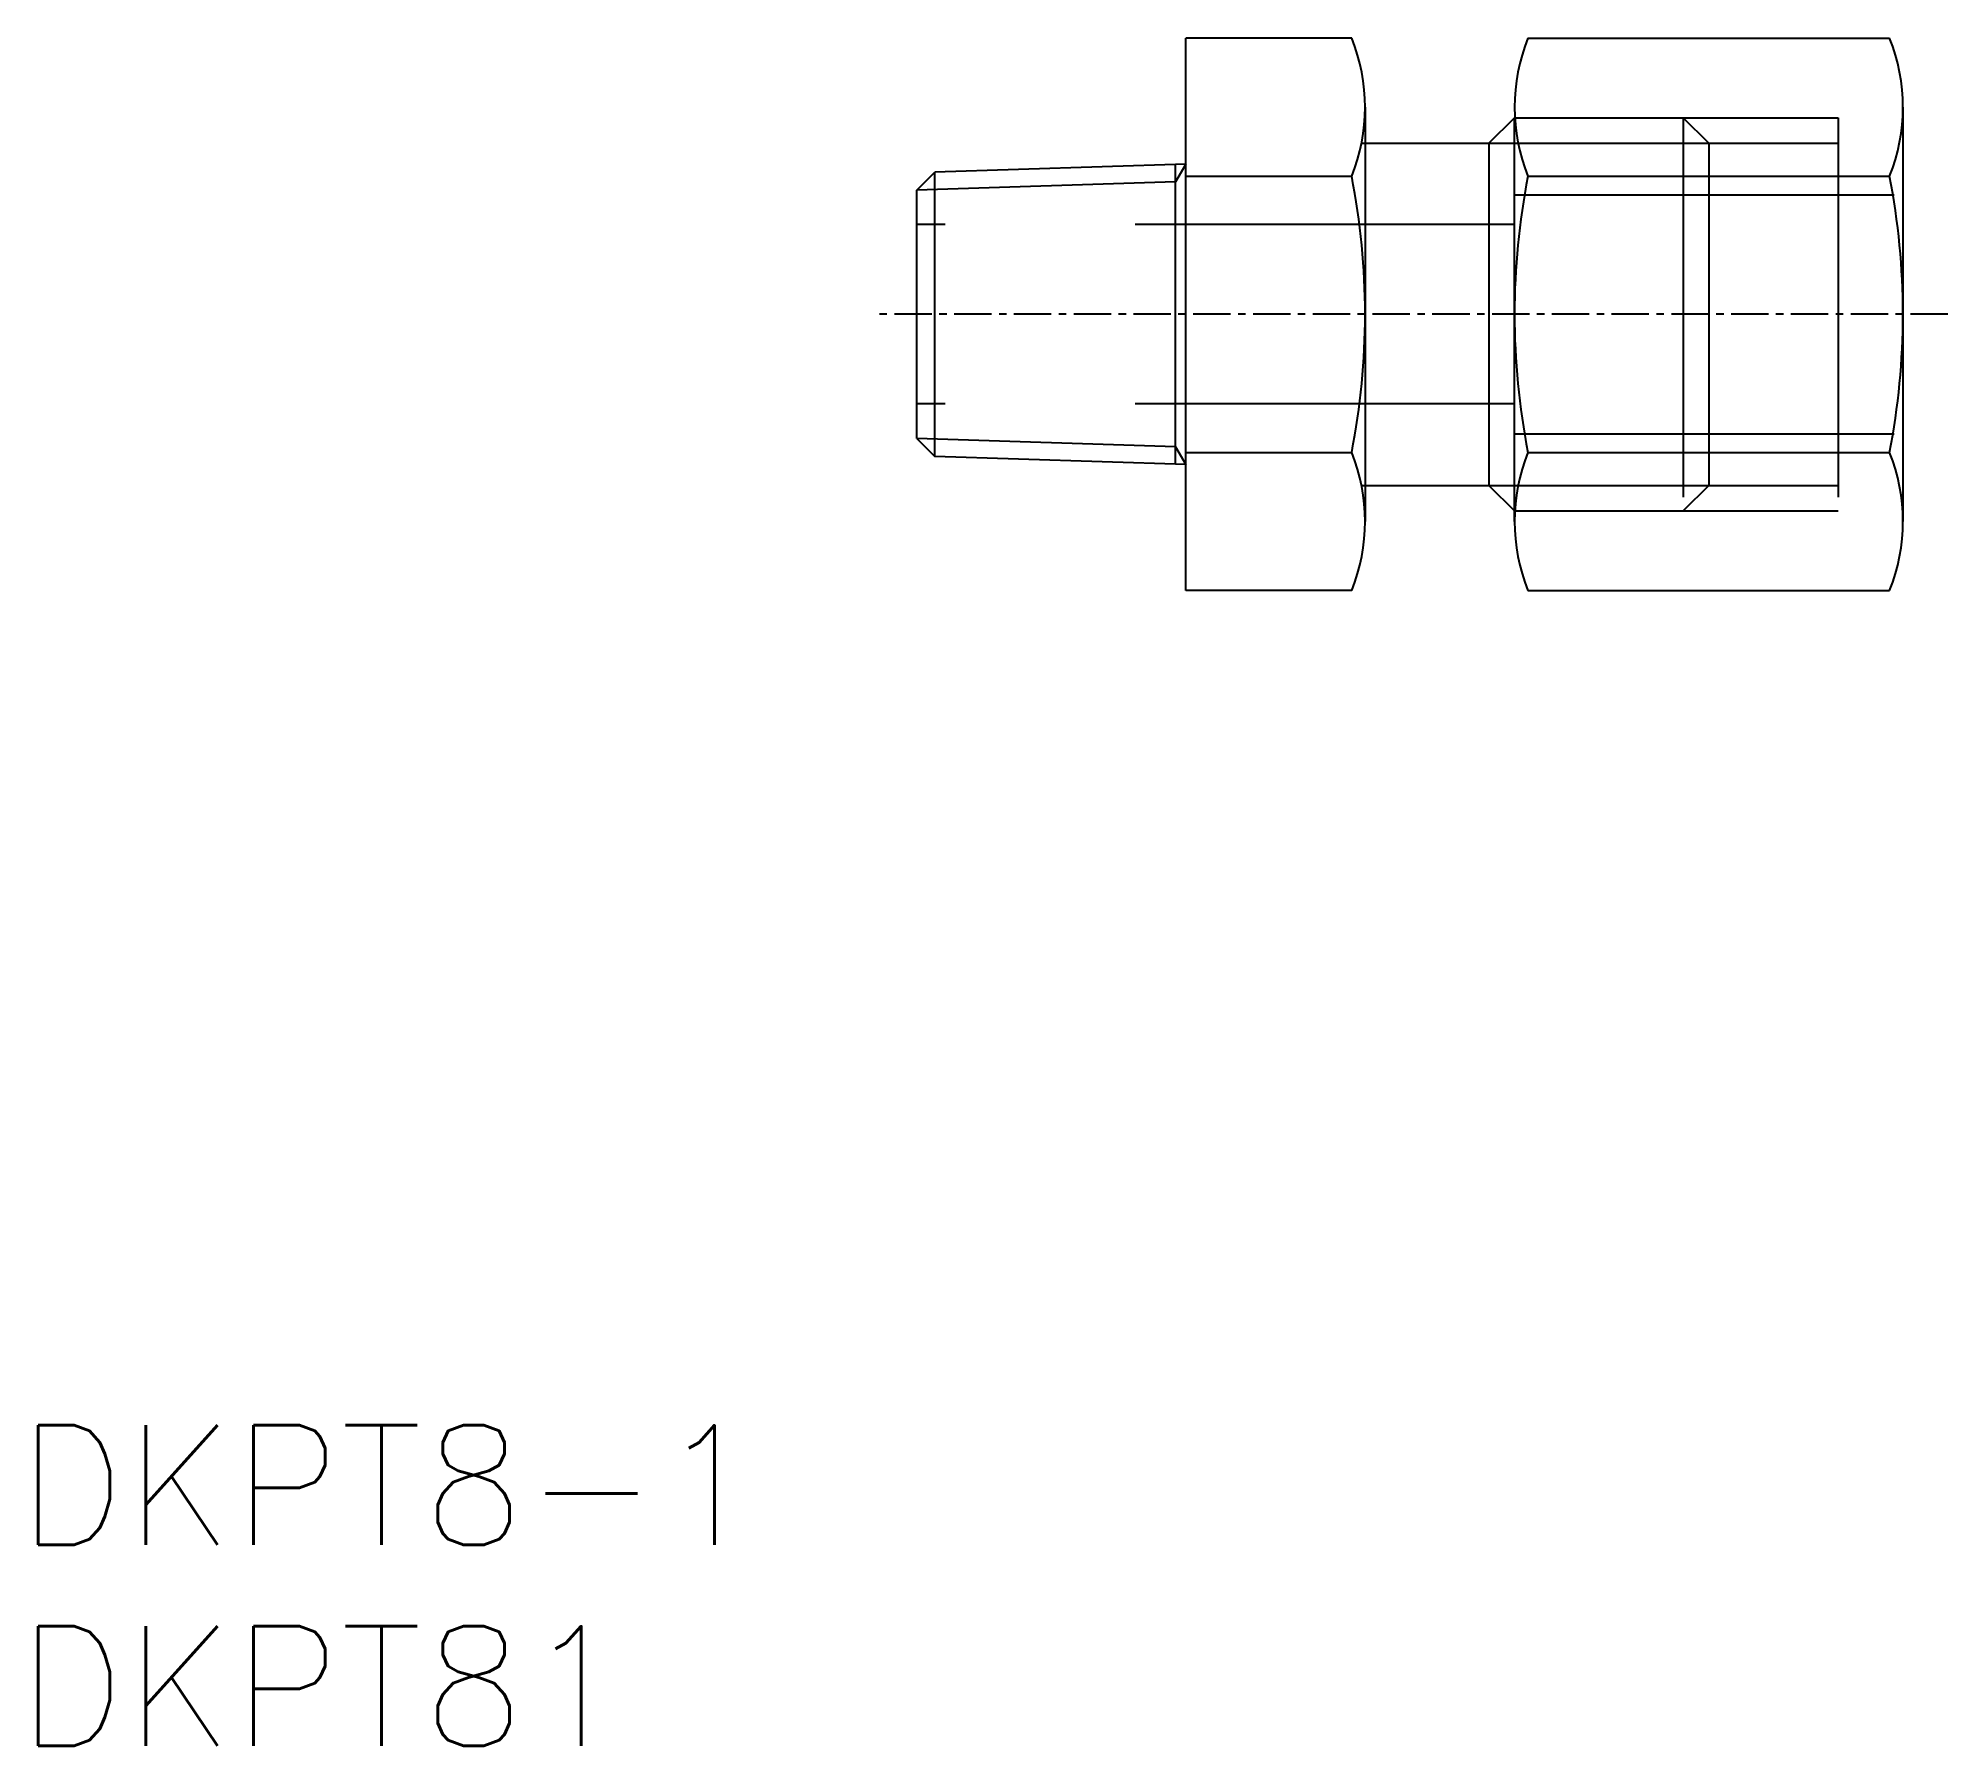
# Model space of a CAD drawing. Extents: x 942.8 to 1006.7, y 838.6 to 895.8.
import ezdxf

# ---------------------------------------------------------------- set-up
doc = ezdxf.new("R2010")
doc.units = 0
doc.linetypes.add('CENTER', pattern=[2, 1.25, -0.25, 0.25, -0.25])
doc.linetypes.add('DASHED', pattern=[19.05, 12.7, -6.35])
doc.layers.get('0').update_dxf_attribs({"linetype": 'CONTINUOUS'})
doc.layers.add('CENTER', color=1, linetype='CENTER')
doc.styles.get("Standard").update_dxf_attribs({"font": 'txt.shx'})

msp = doc.modelspace()

# ---------------------------------------------------------------- linework, layer by layer
for p, q in [((981.219, 877.285), (981.219, 895.761)), ((986.771, 895.761), (981.219, 895.761)), ((992.668, 895.761), (1004.771, 895.761)), ((987.219, 893.451), (987.219, 879.595)), ((1005.219, 893.451), (1005.219, 886.523)), ((991.363, 892.246), (992.219, 893.102)), ((992.219, 886.523), (992.219, 893.102)), ((987.1, 892.246), (991.363, 892.246)), ((991.363, 892.246), (991.363, 880.801)), ((981.219, 891.544), (972.819, 891.282)), ((980.878, 881.513), (980.878, 891.534)), ((972.219, 890.682), (972.819, 891.282)), ((972.819, 881.764), (972.819, 891.282)), ((981.219, 891.142), (986.771, 891.142)), ((992.668, 891.142), (1004.771, 891.142)), ((972.219, 882.364), (972.219, 890.682)), ((992.219, 879.595), (992.219, 886.523)), ((1005.219, 886.523), (1005.219, 879.595)), ((972.219, 882.364), (972.819, 881.764)), ((981.219, 881.904), (986.771, 881.904)), ((992.668, 881.904), (1004.771, 881.904)), ((981.219, 881.502), (972.819, 881.764)), ((987.1, 880.801), (991.363, 880.801)), ((991.363, 880.801), (992.219, 879.945)), ((986.771, 877.285), (981.219, 877.285)), ((992.668, 877.285), (1004.771, 877.285))]:
    msp.add_line(p, q)
at = {"color": 3, "linetype": 'DASHED'}
for p, q in [((992.219, 893.102), (1003.053, 893.102)), ((997.863, 893.102), (997.863, 879.945)), ((998.719, 892.246), (997.863, 893.102)), ((1003.053, 893.102), (1003.053, 879.945)), ((992.219, 892.246), (1003.053, 892.246)), ((998.719, 892.246), (998.719, 880.801)), ((992.219, 890.523), (1005.219, 890.523)), ((992.219, 889.523), (972.219, 889.523)), ((992.219, 883.523), (972.219, 883.523)), ((992.219, 882.523), (1005.219, 882.523)), ((992.219, 880.801), (1003.053, 880.801)), ((998.719, 880.801), (997.863, 879.945)), ((992.219, 879.945), (1003.053, 879.945))]:
    msp.add_line(p, q, dxfattribs=at)
at = {"color": 3, "linetype": 'CONTINUOUS'}
for p, q in [((991.363, 892.246), (992.219, 892.246)), ((981.219, 891.544), (980.878, 890.953)), ((980.878, 890.953), (972.219, 890.682)), ((980.878, 882.094), (972.219, 882.364)), ((980.878, 882.094), (981.219, 881.502)), ((991.363, 880.801), (992.219, 880.801))]:
    msp.add_line(p, q, dxfattribs=at)
for centre, radius, start, end in [((981.051, 893.451), 6.168, 338.01264, 21.98736), ((998.388, 893.451), 6.168, 158.01264, 201.98736), ((999.051, 893.451), 6.168, 338.01264, 21.98736), ((963.219, 886.523), 24, 348.9042, 11.0958), ((1016.219, 886.523), 24, 168.9042, 191.0958), ((981.219, 886.523), 24, 348.9042, 11.0958), ((981.051, 879.595), 6.168, 338.01264, 21.98736), ((998.388, 879.595), 6.168, 158.01264, 201.98736), ((999.051, 879.595), 6.168, 338.01264, 21.98736)]:
    msp.add_arc(centre, radius, start, end)
at = {"layer": 'CENTER'}
msp.add_line((1006.719, 886.523), (970.719, 886.523), dxfattribs=at)

# ---------------------------------------------------------------- texts
for s, p in [('DKPT8-1', (942.129, 845.355)), ('DKPT81', (942.129, 838.632))]:
    msp.add_text(s, height=4).set_placement(p)

doc.saveas('drawing.dxf')
